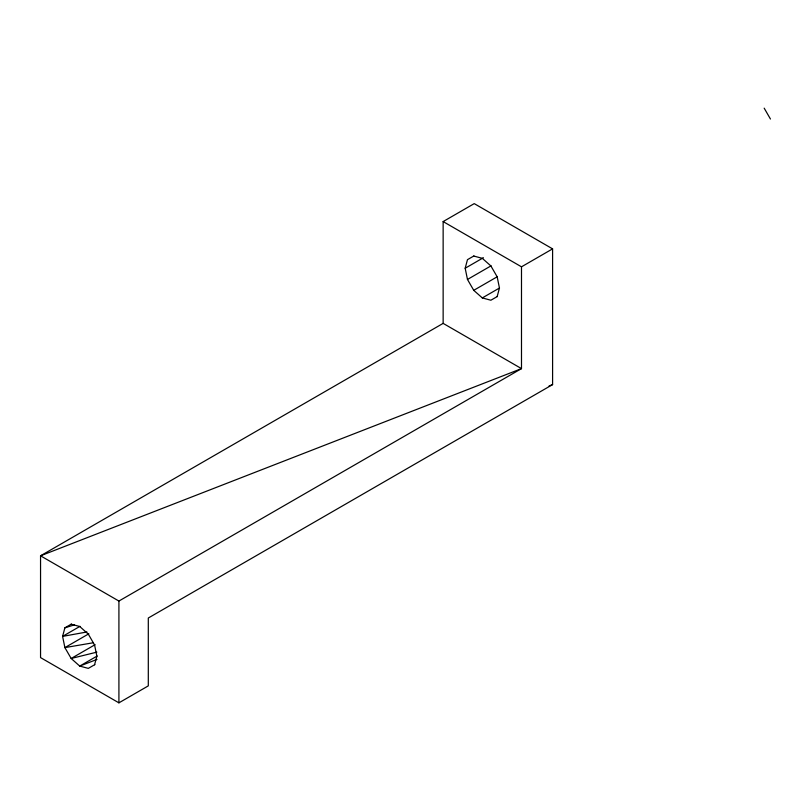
<?xml version="1.0" encoding="UTF-8"?>
<svg xmlns="http://www.w3.org/2000/svg" width="811" height="811" viewBox="0 0 811 811"><rect width="100%" height="100%" fill="white"/><g stroke="black" fill="none" stroke-linecap="round" stroke-linejoin="round"><path stroke-width="1.22" d="M118.913 702.843L118.913 601.052L521.493 368.62L521.493 266.819L443.141 221.575L443.141 323.376L521.493 368.62L40.55 555.809L40.55 657.599L118.913 702.843L148.301 685.873L148.301 618.012L552.595 384.596L552.595 248.865L474.232 203.622L443.141 221.575M71.419 624.054L64.89 627.826L62.589 636.392L64.89 647.614L71.165 658.481L79.731 666.084L88.298 668.376L94.836 664.615M94.573 664.756L96.874 656.19L94.573 644.968L88.298 634.101L79.731 626.497L71.165 624.196M497.325 296.512L490.888 300.222L482.312 297.921L473.746 290.328L467.471 279.46L465.179 268.238L467.471 259.662L473.908 255.952M497.163 296.603L499.454 288.027L497.163 276.804L490.888 265.937L482.312 258.334L473.746 256.043M465.179 268.238L483.407 257.705M467.471 279.46L491.06 265.836M473.746 290.328L497.336 276.703M521.493 266.819L552.595 248.865M482.312 297.921L499.475 288.017M443.141 323.376L40.55 555.809L118.913 601.052M80.005 626.335L62.589 636.392L86.959 631.972M88.835 633.797L64.89 647.614L93.164 642.778M95.1 644.664L71.165 658.481L96.874 652.135M97.148 656.028L79.731 666.084L96.985 659.414M549.057 385.975L552.595 384.596M64.89 627.826L74.308 624.906M764.175 108.157L770.45 119.024"/></g></svg>
